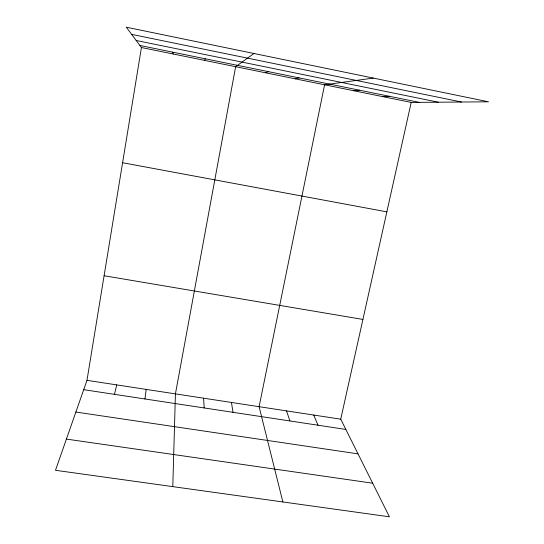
<?xml version="1.0" encoding="UTF-8"?>
<svg xmlns="http://www.w3.org/2000/svg" width="544" height="544" viewBox="0 0 544 544"><rect width="100%" height="100%" fill="white"/><g stroke="black" fill="none" stroke-linecap="round" stroke-linejoin="round"><path stroke-width="0.82" d="M172.795 486.628L175.426 393.876L235.634 66.701L253.946 53.496M144.942 398.97L146.2 389.402M411.203 102.422L340.728 419.179L389.416 516.8L55.488 470.295L86.979 380.338L141.44 47.539L126.296 27.2L488.512 101.81L411.203 102.422L141.44 47.539M114.464 394.346L116.722 384.887M204.53 60.377L205.285 58.793M265.554 72.787L268.484 71.665M295.202 78.819L299.173 77.914M373.327 78.084L324.591 84.796L259.1 406.688L282.873 501.962M353.716 90.726L359.72 90.25M382.588 96.601L389.572 96.329M66.416 439.09L372.66 483.201M75.881 412.053L358.027 453.866M83.708 389.681L345.841 429.434M86.979 380.338L340.728 419.179M104.094 275.74L362.923 319.437M122.59 162.724L386.859 211.854M136.184 40.48L438.274 102.204M139.903 45.472L419.166 102.354M131.634 34.367L461.509 102.02M313.745 415.052L317.995 425.211M286.538 410.883L289.911 420.954M172.754 52.163L173.135 53.985M231.445 402.451L233.022 412.325M203.551 398.181L204.211 407.952"/></g></svg>
